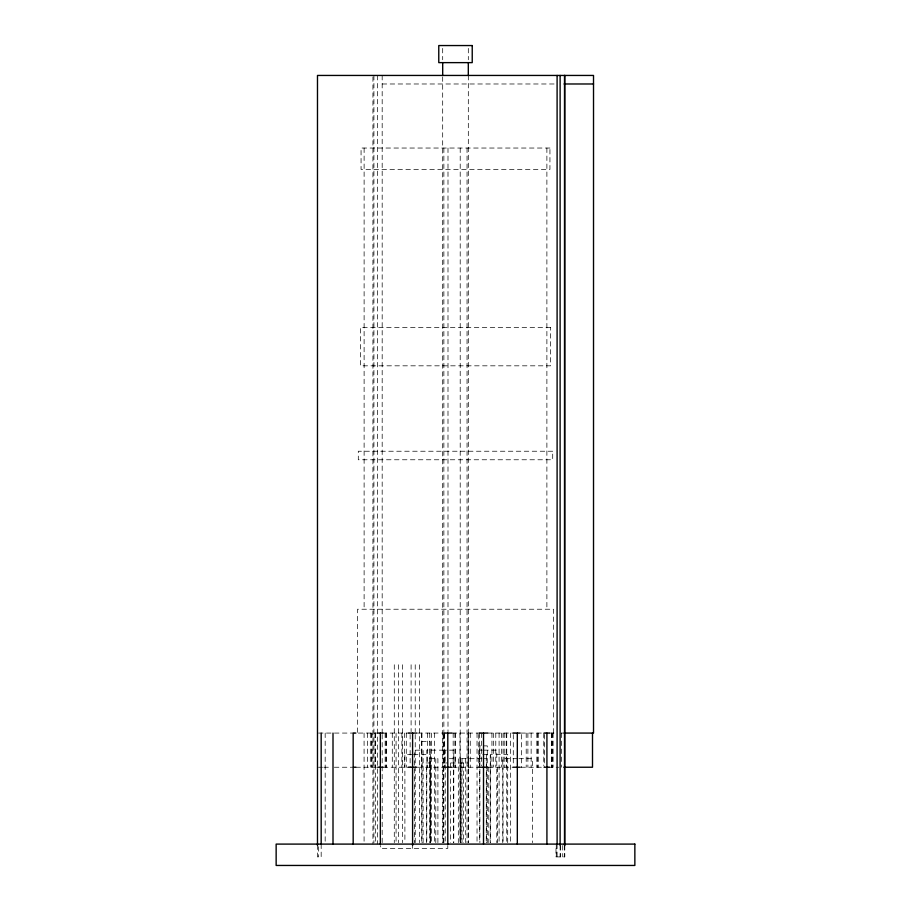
<?xml version="1.0" encoding="UTF-8"?>
<svg xmlns="http://www.w3.org/2000/svg" width="911" height="911" viewBox="0 0 911 911"><rect width="100%" height="100%" fill="white"/><g stroke="black" fill="none" stroke-linecap="round" stroke-linejoin="round"><path stroke-width="0.68" stroke-dasharray="4.55 3.42" d="M382.176 83.983L555.699 83.983M318.497 733.07L377.268 733.07M382.176 733.07L409.802 733.07M417.625 733.07L445.172 733.07M452.186 733.07L481.247 733.07M487.897 733.07L515.558 733.07M520.853 733.07L545.791 733.07M549.39 733.07L556.234 733.07M561.21 733.07L562.736 733.07M421.668 741.611L430.208 741.611L430.208 842.698M443.885 750.152L426.803 750.152L426.803 842.675M446.492 750.152L445.24 750.152L445.24 842.675M449.51 750.152L453.78 750.152L453.78 842.675M482.397 750.152L479.698 750.152L479.698 842.675M483.73 750.152L496.78 750.152L496.78 842.675M412.114 754.422L404.894 754.422L404.894 842.675M413.446 754.422L430.447 754.422L430.447 842.675M482.864 754.422L490.255 754.422L490.255 842.698M449.385 758.692L453.655 758.692L453.655 842.675M482.09 758.692L458.313 758.692L458.313 842.675M484.242 758.692L486.258 758.692L486.258 842.675M517.55 758.692L502.758 758.692L502.758 842.675M518.894 758.692L532.343 758.692L532.343 842.675M443.11 762.962L468.618 762.962L468.618 842.675M318.497 767.233L322.505 767.233M323.804 767.233L331.684 767.233M334.348 767.233L351.828 767.233M355.894 767.233L377.268 767.233M383.132 767.233L408.88 767.233M417.625 767.233L444.625 767.233L444.625 734.494M452.573 767.233L479.277 767.233M488.159 767.233L513.098 767.233M520.853 767.233L543.821 767.233M548.217 767.233L558.853 767.233M564.797 845.545L564.797 856.909L555.995 856.909L555.995 845.522M564.513 845.545L564.513 856.909M562.736 845.522L562.736 856.909M561.62 733.07L561.62 767.233M560.675 845.522L560.675 856.909M560.117 845.545L560.117 856.909M557.099 844.098L557.099 856.909M556.268 844.098L556.268 856.909M553.444 733.07L553.444 609.231L357.556 609.231L357.556 733.07M553.091 733.07L553.091 767.233M552.362 733.07L552.362 767.233M551.747 733.07L551.747 767.233M551.394 733.07L551.394 767.233M546.885 148.037L546.885 609.231M544.254 734.494L544.254 767.233M543.821 733.07L543.821 765.809M538.287 733.07L538.287 767.233M537.456 733.07L537.456 767.233M536.83 733.07L536.83 767.233M531.136 733.07L531.136 767.233M527.89 733.07L527.89 767.233M526.205 733.07L526.205 767.233M521.525 734.494L521.525 767.233M513.292 734.494L513.292 765.809M510.445 733.07L510.445 842.675M507.7 842.675L507.7 754.422L490.619 754.422L490.619 842.675M506.744 733.07L506.744 842.675M506.197 733.07L506.197 767.233M504.182 733.07L504.182 767.233M503.054 733.07L503.054 842.675M501.517 733.07L501.517 767.233M499.091 733.07L499.091 842.675M497.338 767.233L497.338 842.675M495.778 733.07L495.778 767.233M493.671 733.07L493.671 767.233M491.94 733.07L491.94 767.233M488.797 767.233L488.797 842.675M487.283 842.698L487.283 745.881L479.881 745.881L479.881 842.698M486.565 754.422L486.565 842.698M481.464 733.07L481.464 765.809M479.277 733.07L479.277 765.809M478.787 734.494L478.787 767.233M477.034 733.07L477.034 842.675M470.258 733.07L470.258 767.233M468.516 733.07L468.516 767.233M468.311 48.397L468.311 59.784M468.311 75.442L468.311 842.675M468.026 733.07L468.026 767.233M467.047 148.037L467.047 842.675M465.703 758.692L465.703 842.675M463.323 762.962L463.323 842.675M462.014 758.692L462.014 842.675M461.171 762.962L461.171 842.675M460.67 758.692L460.67 842.675M460.203 148.037L460.203 842.675M459.953 733.07L459.953 842.675M455.386 733.07L455.386 767.233M454.908 733.07L454.908 767.233M453.166 733.07L453.166 765.809M450.569 762.962L450.569 842.675M447.996 148.037L447.996 731.647M447.791 845.522L447.791 848.369L380.331 848.369L380.331 845.522M444.147 733.07L444.147 765.809M443.873 148.037L443.873 731.647M443.873 734.494L443.873 842.675M443.657 767.233L443.657 842.698M443.122 734.494L443.11 842.675M442.689 48.397L442.689 59.784M442.689 76.866L442.689 842.675M437.906 842.675L437.906 758.692L429.366 758.692L429.366 842.675M435.777 758.692L435.777 842.675M434.581 733.07L434.581 842.675M431.484 733.07L431.507 842.675M430.607 842.675L430.607 762.962L422.066 762.962L422.066 842.675M429.753 733.07L429.753 767.233M427.646 733.07L427.646 767.233M426.621 767.233L426.621 842.698M423.114 842.675L423.114 750.152L414.573 750.152L414.573 842.675M421.907 733.07L421.907 767.233M421.691 733.07L421.691 842.698M419.459 664.745L419.459 842.698M415.222 664.745L415.222 731.647M415.222 734.494L415.222 842.698M412.592 845.522L412.592 848.369M411.1 664.745L411.1 731.647M410.132 734.494L410.132 767.233M406.283 733.07L406.283 767.233M404.438 733.07L404.438 767.233M402.628 664.745L402.628 842.698M401.899 733.07L401.899 767.233M398.517 664.745L398.517 842.698M396.069 733.07L396.069 842.698M394.281 664.745L394.281 842.698M392.277 733.07L392.277 767.233M386.594 733.07L386.594 767.233M385.968 733.07L385.968 767.233M385.137 733.07L385.137 767.233M382.176 75.442L382.176 733.275M382.176 734.494L382.176 842.675M377.553 75.442L377.553 844.098M375.571 733.07L375.571 842.675M375.195 733.07L375.195 767.233M375.116 733.07L375.116 767.233M373.92 75.442L373.92 842.675M372.929 76.866L372.929 844.098M372.03 733.07L372.03 767.233M371.677 733.07L371.677 767.233M370.321 733.07L370.321 767.233M367.623 733.07L367.623 767.233M364.115 148.037L364.115 609.231M364.081 733.07L364.081 844.098M325.17 733.07L325.17 844.098M321.173 844.098L321.173 856.909L317.483 856.909L317.483 845.545M318.497 846.661L318.497 856.909M549.937 148.037L361.063 148.037L361.063 169.389L549.937 169.389L549.937 148.037M550.563 327.391L360.437 327.391L360.437 365.823L550.563 365.823L550.563 327.391M552.704 451.23L358.296 451.23L358.296 459.77L552.704 459.77L552.704 451.23"/><path stroke-width="1.37" d="M564.08 83.983L593.517 83.983M355.894 733.07L353.172 733.07L353.172 844.098M377.61 733.07L383.132 733.07M408.39 733.07L416.817 733.07M443.566 733.07L451.913 733.07M479.391 733.07L487.738 733.07M513.098 733.07L520.147 733.07M544.106 733.07L549.527 733.07M563.807 733.07L593.517 733.07L593.517 75.442L317.483 75.442L317.483 845.545M353.172 767.233L355.894 767.233M377.61 767.233L383.132 767.233M408.39 767.233L416.817 767.233M443.566 767.233L451.913 767.233M479.391 767.233L487.738 767.233M513.098 767.233L520.147 767.233M544.106 767.233L549.527 767.233M563.807 767.233L592.503 767.233L592.503 733.07M564.797 75.442L564.797 845.545M564.513 75.442L564.513 845.545M560.117 75.442L560.117 845.545M557.099 75.442L557.099 844.098M546.919 733.07L546.919 844.098M517.323 733.07L517.323 844.098M483.513 733.07L483.513 844.098M468.311 62.631L468.311 75.442M447.791 733.07L447.791 844.098M442.689 62.631L442.689 75.442M412.592 733.07L412.592 845.522M380.331 733.07L380.331 844.098M333.005 733.07L333.005 844.098M321.173 733.07L321.173 844.098M472.228 45.55L438.772 45.55L438.772 62.631L472.228 62.631L472.228 45.55M634.853 844.098L276.147 844.098L276.147 865.45L634.853 865.45L634.853 844.098"/></g></svg>
